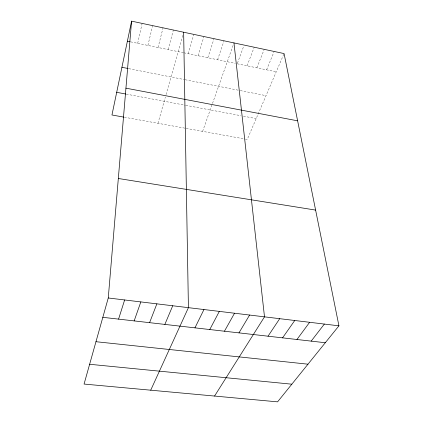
<?xml version="1.0" encoding="UTF-8"?>
<svg xmlns="http://www.w3.org/2000/svg" width="423" height="423" viewBox="0 0 423 423"><rect width="100%" height="100%" fill="white"/><g stroke="black" fill="none" stroke-linecap="round" stroke-linejoin="round"><path stroke-width="0.32" stroke-dasharray="2.12 1.59" d="M137.681 43.31L142.139 23.397M147.907 45.414L152.624 25.623M158.059 47.503L163.035 27.839M168.148 49.576L173.377 30.038M157.964 123.294L165.377 96.999M166.065 94.562L182.942 34.723M188.124 53.689L193.845 34.39M198.012 55.72L203.976 36.542M207.836 57.745L214.043 38.683M217.596 59.749L224.037 40.809M202.617 131.357L212.309 104.01M212.52 103.418L233.099 45.346M237.435 63.18L243.674 46.287M247.069 65.814L254.212 47.223M256.856 67.828L264.232 49.354M266.58 69.827L274.178 51.469M283.812 54.16L247.259 139.421L245.372 139.077M124.351 117.219L184.914 128.158M186.183 128.386L244.743 138.966M126.308 94.128L185.216 105.221M185.829 105.338L241.02 115.728M243.458 116.188L256.195 118.583M128.766 68.637L184.491 79.603M185.131 79.73L239.64 90.459M240.275 90.585L266.025 95.651M130.601 41.851L183.148 52.663M183.772 52.79L235.352 63.402M237.213 63.788L276.24 71.815"/><path stroke-width="0.63" d="M108.262 297.982L131.579 21.15L284.066 53.568L338.934 325.832L277.578 401.85L84.066 384.063L108.262 297.982L338.934 325.832M131.579 21.15L111.952 114.982L123.733 117.108M118.572 319.122L124.632 299.96M134.16 320.904L140.833 301.916M149.589 322.664L156.864 303.851M164.859 324.409L172.727 305.766M150.72 390.186L188.42 307.658L183.645 32.222M194.95 327.846L203.955 309.536M209.771 329.538L219.326 311.391M224.444 331.214L234.538 313.226M238.974 332.875L249.596 315.045M214.561 396.055L264.502 316.843L233.961 42.919M268.034 336.195L279.698 318.678M282.564 337.855L294.741 320.497M296.951 339.495L309.625 322.294M311.191 341.123L324.356 324.071M89.623 364.277L291.828 384.195M95.968 341.71L307.976 364.187M102.821 317.324L325.292 342.736M118.324 178.485L315.611 210.094M116.69 92.314L125.668 94.006M125.932 88.169L297.618 120.825M121.924 67.289L128.143 68.515M127.386 41.19L129.961 41.718"/></g></svg>
